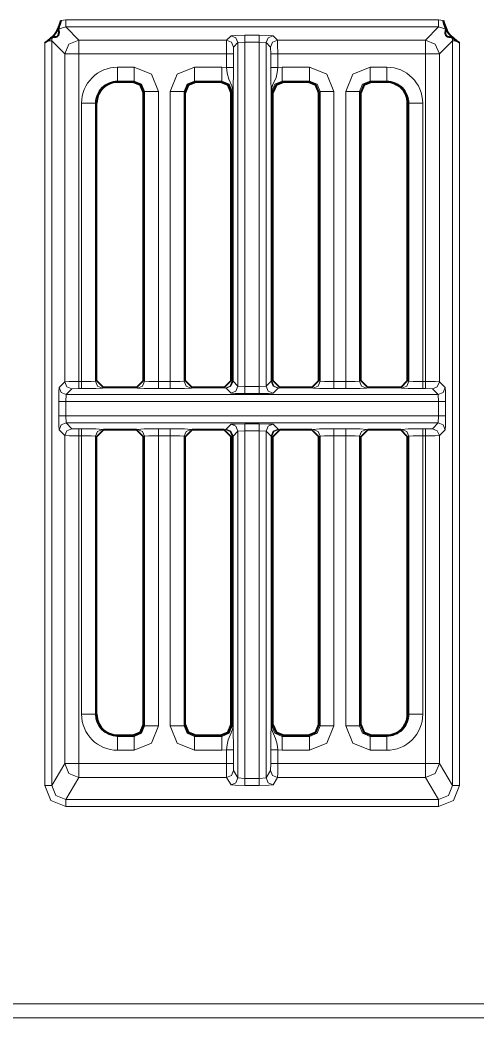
# Model space of a CAD drawing. Header units: millimetres. Extents: x 0 to 2941, y -405 to 1422.
# Drawn here: x 877.5 to 910.3, y 126 to 197.7 of the extents above; entities that cross this region are included whole.
import ezdxf

# ---------------------------------------------------------------- set-up
doc = ezdxf.new("R2010")
doc.units = ezdxf.units.MM
doc.layers.add('FINE', color=9, linetype='Continuous')
doc.layers.add('OUTLINE', color=7, linetype='Continuous')

msp = doc.modelspace()

# ---------------------------------------------------------------- linework, layer by layer
at = {"layer": 'FINE', "lineweight": 9}
for p, q in [((880.779, 197.178), (880.24, 197.02)), ((880.456, 197.642), (880.779, 197.678)), ((880.779, 197.678), (907.554, 197.678)), ((907.554, 197.678), (907.877, 197.642)), ((908.093, 197.02), (907.554, 197.178)), ((879.813, 196.433), (879.779, 196.178)), ((892.336, 196.234), (892.651, 196.549)), ((893.651, 196.575), (894.677, 196.575)), ((908.554, 196.178), (908.521, 196.433)), ((879.28, 142.712), (879.28, 196.033)), ((879.779, 196.178), (879.779, 142.712)), ((880.723, 195.234), (879.779, 196.178)), ((881.723, 196.234), (892.336, 196.234)), ((892.836, 195.734), (892.823, 195.234)), ((893.151, 196.049), (892.836, 195.734)), ((893.651, 196.075), (893.151, 196.049)), ((893.151, 171.385), (893.151, 196.049)), ((893.651, 196.075), (893.651, 171.36)), ((894.677, 196.075), (893.651, 196.075)), ((894.677, 171.36), (894.677, 196.075)), ((895.176, 196.049), (894.677, 196.075)), ((895.176, 196.049), (895.176, 171.385)), ((895.492, 195.734), (895.176, 196.049)), ((895.504, 195.234), (895.492, 195.734)), ((908.554, 196.178), (907.61, 195.234)), ((908.554, 142.712), (908.554, 196.178)), ((909.053, 196.033), (909.053, 142.712)), ((881.723, 195.234), (881.723, 171.714)), ((892.323, 195.234), (881.723, 195.234)), ((892.323, 194.258), (892.323, 195.234)), ((892.823, 195.234), (892.823, 194.258)), ((895.504, 194.258), (895.504, 195.234)), ((907.61, 195.234), (907.61, 171.701)), ((884.499, 194.289), (885.696, 194.289)), ((890.031, 194.289), (891.996, 194.289)), ((891.996, 194.289), (892.323, 194.258)), ((896.004, 194.258), (896.331, 194.289)), ((902.631, 194.289), (903.835, 194.289)), ((890.031, 193.29), (890.113, 193.208)), ((891.996, 193.29), (890.031, 193.29)), ((891.915, 193.208), (891.996, 193.29)), ((898.296, 193.29), (896.331, 193.29)), ((896.331, 193.29), (896.412, 193.208)), ((898.215, 193.208), (898.296, 193.29)), ((903.835, 193.29), (902.631, 193.29)), ((902.631, 193.29), (902.712, 193.208)), ((903.835, 193.208), (903.835, 193.29)), ((886.445, 192.541), (886.364, 192.46)), ((886.445, 171.751), (886.445, 192.541)), ((887.444, 192.541), (887.444, 171.714)), ((889.364, 192.46), (889.282, 192.541)), ((892.777, 171.743), (892.777, 192.541)), ((892.794, 192.541), (892.794, 171.743)), ((895.55, 192.541), (895.55, 171.743)), ((895.664, 192.46), (895.582, 192.541)), ((899.045, 192.541), (898.964, 192.46)), ((900.043, 192.541), (900.043, 171.714)), ((901.882, 192.541), (901.882, 171.751)), ((901.964, 192.46), (901.882, 192.541)), ((881.919, 171.714), (881.919, 191.708)), ((882.917, 191.708), (882.917, 171.751)), ((882.999, 191.708), (882.917, 191.708)), ((905.416, 191.708), (905.335, 191.708)), ((905.416, 171.751), (905.416, 191.708)), ((881.723, 171.714), (881.919, 171.714)), ((882.917, 171.751), (882.999, 171.791)), ((883.498, 171.292), (883.416, 171.251)), ((885.946, 171.251), (885.864, 171.292)), ((886.364, 171.791), (886.445, 171.751)), ((887.444, 171.714), (888.284, 171.714)), ((889.864, 171.292), (889.781, 171.251)), ((892.246, 171.251), (892.164, 171.292)), ((892.745, 171.751), (892.777, 171.743)), ((892.794, 171.743), (893.151, 171.385)), ((893.151, 171.385), (893.651, 171.36)), ((893.651, 171.36), (894.677, 171.36)), ((894.677, 171.36), (895.176, 171.385)), ((895.55, 171.743), (895.582, 171.751)), ((896.164, 171.292), (896.082, 171.251)), ((898.546, 171.251), (898.463, 171.292)), ((901.882, 171.751), (901.964, 171.791)), ((902.464, 171.292), (902.381, 171.251)), ((904.917, 171.251), (904.835, 171.292)), ((905.335, 171.791), (905.416, 171.751)), ((907.61, 171.701), (908.03, 171.281)), ((880.803, 170.781), (880.778, 170.281)), ((881.723, 171.214), (881.223, 171.201)), ((881.919, 171.214), (881.723, 171.214)), ((888.284, 171.214), (887.444, 171.214)), ((892.294, 171.243), (892.246, 171.251)), ((892.651, 170.886), (892.294, 171.243)), ((894.677, 170.86), (893.651, 170.86)), ((896.033, 171.243), (895.676, 170.886)), ((896.082, 171.251), (896.033, 171.243)), ((900.884, 171.214), (900.043, 171.214)), ((906.61, 171.214), (906.415, 171.214)), ((907.11, 171.201), (906.61, 171.214)), ((907.556, 170.281), (907.53, 170.781)), ((880.278, 169.255), (880.278, 170.281)), ((907.556, 170.281), (880.778, 170.281)), ((880.778, 170.281), (880.778, 169.255)), ((907.556, 169.255), (907.556, 170.281)), ((908.055, 170.281), (908.055, 169.255)), ((880.778, 169.255), (907.556, 169.255)), ((880.778, 169.255), (880.803, 168.755)), ((907.53, 168.755), (907.556, 169.255)), ((907.53, 168.755), (880.803, 168.755)), ((880.803, 168.755), (881.223, 168.335)), ((892.294, 168.293), (892.651, 168.651)), ((907.11, 168.335), (907.53, 168.755)), ((880.723, 167.835), (880.303, 168.256)), ((880.723, 144.285), (880.723, 167.835)), ((881.223, 168.335), (881.723, 168.323)), ((881.723, 168.323), (881.919, 168.323)), ((881.919, 167.823), (881.723, 167.823)), ((881.723, 167.823), (881.723, 144.285)), ((881.919, 147.828), (881.919, 167.823)), ((882.917, 167.785), (882.917, 147.828)), ((882.999, 167.745), (882.917, 167.785)), ((883.416, 168.285), (883.498, 168.244)), ((885.864, 168.244), (885.946, 168.285)), ((886.445, 167.785), (886.364, 167.745)), ((886.445, 146.995), (886.445, 167.785)), ((887.444, 168.323), (888.284, 168.323)), ((887.444, 167.823), (887.444, 146.995)), ((888.284, 167.823), (887.444, 167.823)), ((888.284, 146.995), (888.284, 167.823)), ((889.364, 167.745), (889.282, 167.785)), ((889.282, 167.785), (889.282, 146.995)), ((889.781, 168.285), (889.864, 168.244)), ((892.164, 168.244), (892.246, 168.285)), ((892.246, 168.285), (892.294, 168.293)), ((892.745, 167.785), (892.664, 167.745)), ((892.777, 167.794), (892.745, 167.785)), ((892.745, 146.995), (892.745, 167.785)), ((892.777, 146.995), (892.777, 167.794)), ((892.794, 167.794), (892.794, 146.995)), ((893.651, 168.176), (893.151, 168.151)), ((893.651, 168.176), (893.651, 143.217)), ((895.176, 168.151), (894.677, 168.176)), ((895.533, 167.794), (895.176, 168.151)), ((895.533, 146.995), (895.533, 167.794)), ((895.55, 167.794), (895.55, 146.995)), ((895.582, 167.785), (895.55, 167.794)), ((896.033, 168.293), (896.082, 168.285)), ((896.082, 168.285), (896.164, 168.244)), ((898.463, 168.244), (898.546, 168.285)), ((900.043, 168.323), (900.884, 168.323)), ((900.043, 167.823), (900.043, 146.995)), ((900.884, 167.823), (900.043, 167.823)), ((900.884, 146.995), (900.884, 167.823)), ((902.381, 168.285), (902.464, 168.244)), ((904.835, 168.244), (904.917, 168.285)), ((905.416, 167.785), (905.335, 167.745)), ((905.416, 147.828), (905.416, 167.785)), ((906.415, 168.323), (906.61, 168.323)), ((906.415, 167.823), (906.415, 147.828)), ((906.61, 167.823), (906.415, 167.823)), ((906.61, 168.323), (907.11, 168.335)), ((906.61, 144.285), (906.61, 167.823)), ((908.03, 168.256), (907.61, 167.835)), ((907.61, 167.835), (907.61, 144.285)), ((882.917, 147.828), (882.999, 147.828)), ((905.335, 147.828), (905.416, 147.828)), ((886.364, 147.077), (886.445, 146.995)), ((889.282, 146.995), (889.364, 147.077)), ((892.664, 147.077), (892.745, 146.995)), ((895.582, 146.995), (895.664, 147.077)), ((898.964, 147.077), (899.045, 146.995)), ((890.113, 146.328), (890.031, 146.246)), ((890.031, 146.246), (891.996, 146.246)), ((891.996, 146.246), (891.915, 146.328)), ((896.412, 146.328), (896.331, 146.246)), ((896.331, 146.246), (898.296, 146.246)), ((898.296, 146.246), (898.215, 146.328)), ((903.835, 146.246), (903.835, 146.328)), ((885.696, 145.248), (884.499, 145.248)), ((891.996, 145.248), (890.031, 145.248)), ((892.323, 145.278), (891.996, 145.248)), ((892.823, 145.278), (892.823, 144.285)), ((895.504, 144.285), (895.504, 145.278)), ((896.331, 145.248), (896.004, 145.278)), ((898.296, 145.248), (896.331, 145.248)), ((903.835, 145.248), (902.631, 145.248)), ((879.779, 142.712), (880.723, 144.285)), ((892.823, 144.285), (892.835, 143.786)), ((895.492, 143.786), (895.504, 144.285)), ((907.61, 144.285), (908.554, 142.712)), ((892.835, 143.786), (893.151, 143.259)), ((881.723, 143.286), (880.779, 141.711)), ((892.335, 143.286), (881.723, 143.286)), ((892.651, 142.76), (892.335, 143.286)), ((893.151, 143.259), (893.651, 143.217)), ((893.651, 143.217), (894.677, 143.217)), ((894.677, 142.717), (893.651, 142.717)), ((894.677, 143.217), (895.176, 143.259)), ((895.992, 143.286), (895.676, 142.76)), ((906.61, 143.286), (895.992, 143.286)), ((907.555, 141.711), (906.61, 143.286)), ((880.779, 141.711), (907.555, 141.711)), ((907.555, 141.212), (880.779, 141.212)), ((711.593, 127.031), (1261.567, 127.031))]:
    msp.add_line(p, q, dxfattribs=at)
for points in [[(880.779, 197.178), (880.779, 197.329), (880.779, 197.678)], [(895.676, 196.549), (895.991, 196.234), (906.61, 196.234), (907.554, 197.178), (880.779, 197.178), (881.723, 196.234)], [(907.554, 197.178), (907.554, 197.329), (907.554, 197.678)], [(892.651, 196.549), (892.953, 196.567), (893.651, 196.575)], [(893.151, 196.049), (893.004, 196.403), (892.651, 196.549)], [(893.651, 196.075), (893.651, 196.424), (893.651, 196.575)], [(894.677, 196.075), (894.677, 196.424), (894.677, 196.575)], [(894.677, 196.575), (895.374, 196.567), (895.676, 196.549)], [(895.176, 196.049), (895.323, 196.403), (895.676, 196.549)], [(879.502, 196.178), (879.701, 196.178), (879.779, 196.178)], [(880.723, 195.234), (881.016, 195.941), (881.723, 196.234)], [(881.723, 195.234), (881.723, 195.932), (881.723, 196.234)], [(892.323, 195.234), (892.327, 195.932), (892.336, 196.234)], [(892.836, 195.734), (892.689, 196.087), (892.336, 196.234)], [(895.492, 195.734), (895.638, 196.087), (895.991, 196.234)], [(895.991, 196.234), (896, 195.932), (896.004, 195.234)], [(906.61, 196.234), (907.317, 195.941), (907.61, 195.234)], [(906.61, 195.234), (906.61, 195.932), (906.61, 196.234)], [(908.554, 196.178), (908.632, 196.178), (908.831, 196.178)], [(880.303, 171.281), (880.723, 171.701), (880.723, 195.234)], [(880.723, 195.234), (881.025, 195.234), (881.723, 195.234)], [(892.823, 195.234), (892.672, 195.234), (892.323, 195.234)], [(895.504, 195.234), (895.655, 195.234), (896.004, 195.234)], [(906.61, 195.234), (896.004, 195.234), (896.004, 194.258)], [(906.415, 191.708), (906.415, 171.714), (906.61, 171.714), (906.61, 195.234)], [(906.61, 195.234), (907.308, 195.234), (907.61, 195.234)], [(884.499, 193.29), (884.499, 193.6), (884.499, 194.289)], [(885.696, 194.289), (885.696, 193.6), (885.696, 193.29)], [(885.696, 194.289), (886.932, 193.777), (887.444, 192.541)], [(888.284, 171.714), (888.284, 192.541), (888.795, 193.777), (890.031, 194.289)], [(890.031, 194.289), (890.031, 193.6), (890.031, 193.29)], [(891.996, 194.289), (891.996, 193.6), (891.996, 193.29)], [(892.823, 194.258), (892.672, 194.258), (892.323, 194.258)], [(892.777, 192.541), (892.775, 192.611), (892.766, 192.698), (892.706, 192.937), (892.484, 193.437), (892.373, 193.851), (892.323, 194.258)], [(892.823, 194.258), (892.82, 193.666), (892.81, 193.118), (892.797, 192.71), (892.794, 192.602), (892.794, 192.568), (892.794, 192.541)], [(895.504, 194.258), (895.655, 194.258), (896.004, 194.258)], [(895.533, 192.541), (895.533, 192.554), (895.533, 192.581), (895.532, 192.64), (895.53, 192.689), (895.528, 192.763), (895.514, 193.257), (895.507, 193.728), (895.504, 194.258)], [(896.004, 194.258), (895.961, 193.894), (895.883, 193.551), (895.658, 193.033), (895.607, 192.896), (895.578, 192.789), (895.555, 192.644), (895.551, 192.574), (895.55, 192.541)], [(896.331, 194.289), (896.331, 193.6), (896.331, 193.29)], [(896.331, 194.289), (898.296, 194.289), (899.532, 193.777), (900.043, 192.541)], [(898.296, 194.289), (898.296, 193.6), (898.296, 193.29)], [(900.884, 192.541), (901.395, 193.777), (902.631, 194.289)], [(902.631, 193.29), (902.631, 193.6), (902.631, 194.289)], [(903.835, 193.29), (903.835, 193.6), (903.835, 194.289)], [(885.615, 193.208), (885.696, 193.29), (884.499, 193.29), (884.499, 193.208)], [(886.445, 192.541), (886.227, 193.072), (885.696, 193.29)], [(890.031, 193.29), (889.5, 193.072), (889.282, 192.541)], [(892.745, 192.541), (892.527, 193.072), (891.996, 193.29)], [(896.331, 193.29), (895.8, 193.072), (895.582, 192.541)], [(899.045, 192.541), (898.827, 193.072), (898.296, 193.29)], [(902.631, 193.29), (902.1, 193.072), (901.882, 192.541)], [(887.444, 192.541), (886.755, 192.541), (886.445, 192.541)], [(889.282, 192.541), (888.972, 192.541), (888.284, 192.541)], [(889.282, 192.541), (889.282, 171.751), (889.364, 171.791)], [(892.664, 171.791), (892.745, 171.751), (892.745, 192.541), (892.664, 192.46)], [(892.777, 192.541), (892.756, 192.541), (892.745, 192.541)], [(892.794, 192.541), (892.789, 192.541), (892.777, 192.541)], [(895.176, 171.385), (895.533, 171.743), (895.533, 192.541)], [(895.533, 192.541), (895.538, 192.541), (895.55, 192.541)], [(895.582, 192.541), (895.571, 192.541), (895.55, 192.541)], [(895.582, 192.541), (895.582, 171.751), (895.664, 171.791)], [(898.964, 171.791), (899.045, 171.751), (899.045, 192.541)], [(900.043, 192.541), (899.355, 192.541), (899.045, 192.541)], [(900.043, 171.714), (900.884, 171.714), (900.884, 192.541)], [(901.882, 192.541), (901.572, 192.541), (900.884, 192.541)], [(882.917, 191.708), (882.607, 191.708), (881.919, 191.708)], [(905.416, 191.708), (905.726, 191.708), (906.415, 191.708)], [(880.278, 170.281), (880.285, 170.979), (880.303, 171.281)], [(880.803, 170.781), (880.45, 170.927), (880.303, 171.281)], [(880.723, 171.701), (881.025, 171.71), (881.723, 171.714)], [(881.223, 171.201), (880.87, 171.347), (880.723, 171.701)], [(881.723, 171.214), (881.723, 171.364), (881.723, 171.714)], [(881.919, 171.714), (882.607, 171.724), (882.917, 171.751)], [(881.919, 171.214), (881.919, 171.364), (881.919, 171.714)], [(883.416, 171.251), (883.064, 171.397), (882.917, 171.751)], [(885.946, 171.251), (886.298, 171.397), (886.445, 171.751)], [(886.445, 171.751), (886.755, 171.724), (887.444, 171.714)], [(887.444, 171.214), (887.444, 171.364), (887.444, 171.714)], [(888.284, 171.714), (888.972, 171.724), (889.282, 171.751)], [(888.284, 171.214), (888.284, 171.364), (888.284, 171.714)], [(889.781, 171.251), (889.429, 171.397), (889.282, 171.751)], [(892.745, 171.751), (892.598, 171.397), (892.246, 171.251)], [(892.777, 171.743), (892.634, 171.39), (892.294, 171.243)], [(892.794, 171.743), (892.647, 171.389), (892.294, 171.243)], [(893.151, 171.385), (893.004, 171.032), (892.651, 170.886)], [(892.777, 171.743), (892.789, 171.743), (892.794, 171.743)], [(893.651, 171.36), (893.651, 171.011), (893.651, 170.86)], [(894.677, 171.36), (894.677, 171.011), (894.677, 170.86)], [(895.176, 171.385), (895.323, 171.032), (895.676, 170.886)], [(895.533, 171.743), (895.68, 171.389), (896.033, 171.243)], [(895.533, 171.743), (895.538, 171.743), (895.55, 171.743)], [(895.55, 171.743), (895.693, 171.39), (896.033, 171.243)], [(895.582, 171.751), (895.729, 171.397), (896.082, 171.251)], [(899.045, 171.751), (898.898, 171.397), (898.546, 171.251)], [(899.045, 171.751), (899.355, 171.724), (900.043, 171.714)], [(900.043, 171.714), (900.043, 171.364), (900.043, 171.214)], [(900.884, 171.714), (901.572, 171.724), (901.882, 171.751)], [(900.884, 171.714), (900.884, 171.364), (900.884, 171.214)], [(901.882, 171.751), (902.029, 171.397), (902.381, 171.251)], [(905.416, 171.751), (905.27, 171.397), (904.917, 171.251)], [(905.416, 171.751), (905.726, 171.724), (906.415, 171.714)], [(906.415, 171.714), (906.415, 171.364), (906.415, 171.214)], [(906.61, 171.214), (906.61, 171.364), (906.61, 171.714)], [(906.61, 171.714), (907.308, 171.71), (907.61, 171.701)], [(907.11, 171.201), (907.463, 171.347), (907.61, 171.701)], [(907.53, 170.781), (907.883, 170.927), (908.03, 171.281)], [(908.03, 171.281), (908.048, 170.979), (908.055, 170.281)], [(881.223, 171.201), (880.803, 170.781), (907.53, 170.781), (907.11, 171.201)], [(883.416, 171.251), (882.951, 171.224), (881.919, 171.214)], [(887.444, 171.214), (886.411, 171.224), (885.946, 171.251)], [(889.781, 171.251), (889.316, 171.224), (888.284, 171.214)], [(893.651, 170.86), (892.953, 170.867), (892.651, 170.886)], [(895.676, 170.886), (895.374, 170.867), (894.677, 170.86)], [(900.043, 171.214), (899.011, 171.224), (898.546, 171.251)], [(902.381, 171.251), (901.916, 171.224), (900.884, 171.214)], [(906.415, 171.214), (905.382, 171.224), (904.917, 171.251)], [(880.778, 170.281), (880.429, 170.281), (880.278, 170.281)], [(907.556, 170.281), (907.904, 170.281), (908.055, 170.281)], [(880.778, 169.255), (880.429, 169.255), (880.278, 169.255)], [(880.303, 168.256), (880.285, 168.557), (880.278, 169.255)], [(907.556, 169.255), (907.904, 169.255), (908.055, 169.255)], [(908.055, 169.255), (908.048, 168.557), (908.03, 168.256)], [(880.803, 168.755), (880.45, 168.609), (880.303, 168.256)], [(892.651, 168.651), (892.953, 168.669), (893.651, 168.676)], [(892.651, 168.651), (893.004, 168.504), (893.151, 168.151)], [(893.651, 168.676), (893.651, 168.525), (893.651, 168.176)], [(893.651, 168.676), (894.677, 168.676), (895.374, 168.669), (895.676, 168.651), (896.033, 168.293)], [(894.677, 168.676), (894.677, 168.525), (894.677, 168.176)], [(895.676, 168.651), (895.323, 168.504), (895.176, 168.151)], [(907.53, 168.755), (907.883, 168.609), (908.03, 168.256)], [(881.223, 168.335), (880.87, 168.189), (880.723, 167.835)], [(881.723, 167.823), (881.025, 167.826), (880.723, 167.835)], [(881.723, 168.323), (881.723, 168.172), (881.723, 167.823)], [(881.919, 167.823), (881.919, 168.172), (881.919, 168.323)], [(881.919, 168.323), (882.951, 168.312), (883.416, 168.285)], [(882.917, 167.785), (882.607, 167.812), (881.919, 167.823)], [(882.917, 167.785), (883.064, 168.139), (883.416, 168.285)], [(885.946, 168.285), (886.411, 168.312), (887.444, 168.323)], [(886.445, 167.785), (886.298, 168.139), (885.946, 168.285)], [(887.444, 167.823), (886.755, 167.812), (886.445, 167.785)], [(887.444, 167.823), (887.444, 168.172), (887.444, 168.323)], [(888.284, 167.823), (888.284, 168.172), (888.284, 168.323)], [(888.284, 168.323), (889.316, 168.312), (889.781, 168.285)], [(889.282, 167.785), (888.972, 167.812), (888.284, 167.823)], [(889.282, 167.785), (889.429, 168.139), (889.781, 168.285)], [(892.246, 168.285), (892.598, 168.139), (892.745, 167.785)], [(892.294, 168.293), (892.634, 168.146), (892.777, 167.794)], [(892.294, 168.293), (892.647, 168.147), (892.794, 167.794)], [(892.794, 167.794), (892.789, 167.794), (892.777, 167.794)], [(893.151, 143.259), (893.151, 168.151), (892.794, 167.794)], [(894.677, 143.217), (894.677, 168.176), (893.651, 168.176)], [(895.176, 168.151), (895.176, 143.259), (895.492, 143.786)], [(896.033, 168.293), (895.68, 168.147), (895.533, 167.794)], [(895.55, 167.794), (895.538, 167.794), (895.533, 167.794)], [(896.033, 168.293), (895.693, 168.146), (895.55, 167.794)], [(896.082, 168.285), (895.729, 168.139), (895.582, 167.785)], [(895.664, 167.745), (895.582, 167.785), (895.582, 146.995)], [(898.546, 168.285), (899.011, 168.312), (900.043, 168.323)], [(898.546, 168.285), (898.898, 168.139), (899.045, 167.785)], [(899.045, 146.995), (899.045, 167.785), (898.964, 167.745)], [(900.043, 167.823), (899.355, 167.812), (899.045, 167.785)], [(900.043, 167.823), (900.043, 168.172), (900.043, 168.323)], [(900.884, 167.823), (900.884, 168.172), (900.884, 168.323)], [(900.884, 168.323), (901.916, 168.312), (902.381, 168.285)], [(901.882, 167.785), (901.572, 167.812), (900.884, 167.823)], [(901.882, 167.785), (902.029, 168.139), (902.381, 168.285)], [(901.964, 167.745), (901.882, 167.785), (901.882, 146.995), (901.964, 147.077)], [(904.917, 168.285), (905.382, 168.312), (906.415, 168.323)], [(904.917, 168.285), (905.27, 168.139), (905.416, 167.785)], [(906.415, 167.823), (905.726, 167.812), (905.416, 167.785)], [(906.415, 168.323), (906.415, 168.172), (906.415, 167.823)], [(906.61, 168.323), (906.61, 168.172), (906.61, 167.823)], [(907.61, 167.835), (907.308, 167.826), (906.61, 167.823)], [(907.11, 168.335), (907.463, 168.189), (907.61, 167.835)], [(882.917, 147.828), (882.607, 147.828), (881.919, 147.828)], [(906.415, 147.828), (905.726, 147.828), (905.416, 147.828)], [(885.696, 146.246), (886.227, 146.464), (886.445, 146.995)], [(887.444, 146.995), (886.932, 145.759), (885.696, 145.248)], [(887.444, 146.995), (886.755, 146.995), (886.445, 146.995)], [(889.282, 146.995), (888.972, 146.995), (888.284, 146.995)], [(890.031, 145.248), (888.795, 145.759), (888.284, 146.995)], [(889.282, 146.995), (889.5, 146.464), (890.031, 146.246)], [(891.996, 146.246), (892.527, 146.464), (892.745, 146.995)], [(892.323, 145.278), (892.366, 145.642), (892.444, 145.985), (892.669, 146.503), (892.72, 146.64), (892.749, 146.747), (892.772, 146.892), (892.777, 146.963), (892.777, 146.995)], [(892.777, 146.995), (892.756, 146.995), (892.745, 146.995)], [(892.777, 146.995), (892.789, 146.995), (892.794, 146.995)], [(892.794, 146.995), (892.794, 146.983), (892.794, 146.956), (892.795, 146.896), (892.797, 146.847), (892.799, 146.773), (892.813, 146.279), (892.82, 145.809), (892.823, 145.278)], [(895.504, 145.278), (895.507, 145.87), (895.517, 146.418), (895.53, 146.826), (895.533, 146.934), (895.533, 146.968), (895.533, 146.995)], [(895.55, 146.995), (895.538, 146.995), (895.533, 146.995)], [(895.582, 146.995), (895.571, 146.995), (895.55, 146.995), (895.552, 146.925), (895.561, 146.838), (895.621, 146.599), (895.843, 146.099), (895.954, 145.685), (896.004, 145.278)], [(895.582, 146.995), (895.8, 146.464), (896.331, 146.246)], [(898.296, 146.246), (898.827, 146.464), (899.045, 146.995)], [(900.043, 146.995), (899.532, 145.759), (898.296, 145.248)], [(900.043, 146.995), (899.355, 146.995), (899.045, 146.995)], [(900.884, 146.995), (901.572, 146.995), (901.882, 146.995)], [(902.631, 145.248), (901.395, 145.759), (900.884, 146.995)], [(901.882, 146.995), (902.1, 146.464), (902.631, 146.246)], [(884.499, 146.328), (884.499, 146.246), (885.696, 146.246), (885.615, 146.328)], [(884.499, 146.246), (884.499, 145.936), (884.499, 145.248)], [(885.696, 145.248), (885.696, 145.936), (885.696, 146.246)], [(890.031, 146.246), (890.031, 145.936), (890.031, 145.248)], [(891.996, 146.246), (891.996, 145.936), (891.996, 145.248)], [(896.331, 146.246), (896.331, 145.936), (896.331, 145.248)], [(898.296, 146.246), (898.296, 145.936), (898.296, 145.248)], [(902.712, 146.328), (902.631, 146.246), (903.835, 146.246)], [(902.631, 145.248), (902.631, 145.936), (902.631, 146.246)], [(903.835, 145.248), (903.835, 145.936), (903.835, 146.246)], [(881.723, 144.285), (892.323, 144.285), (892.323, 145.278)], [(892.323, 145.278), (892.672, 145.278), (892.823, 145.278)], [(896.004, 145.278), (895.655, 145.278), (895.504, 145.278)], [(896.004, 145.278), (896.004, 144.285), (906.61, 144.285)], [(881.723, 143.286), (881.016, 143.579), (880.723, 144.285)], [(880.723, 144.285), (881.025, 144.285), (881.723, 144.285)], [(881.723, 143.286), (881.723, 143.593), (881.723, 144.285)], [(892.323, 144.285), (892.672, 144.285), (892.823, 144.285)], [(892.335, 143.286), (892.327, 143.593), (892.323, 144.285)], [(896.004, 144.285), (895.655, 144.285), (895.504, 144.285)], [(896.004, 144.285), (896.001, 143.593), (895.992, 143.286)], [(907.61, 144.285), (907.317, 143.579), (906.61, 143.286)], [(906.61, 143.286), (906.61, 143.593), (906.61, 144.285), (907.308, 144.285), (907.61, 144.285)], [(892.335, 143.286), (892.689, 143.432), (892.835, 143.786)], [(895.992, 143.286), (895.638, 143.432), (895.492, 143.786)], [(879.28, 142.712), (879.629, 142.712), (879.779, 142.712)], [(880.779, 141.212), (879.719, 141.651), (879.28, 142.712)], [(879.779, 142.712), (880.072, 142.004), (880.779, 141.711)], [(892.651, 142.76), (893.004, 142.906), (893.151, 143.259)], [(893.651, 142.717), (892.953, 142.73), (892.651, 142.76)], [(893.651, 142.717), (893.651, 142.871), (893.651, 143.217)], [(894.677, 142.717), (894.677, 142.871), (894.677, 143.217)], [(895.676, 142.76), (895.374, 142.73), (894.677, 142.717)], [(895.676, 142.76), (895.323, 142.906), (895.176, 143.259)], [(907.555, 141.711), (908.261, 142.004), (908.554, 142.712)], [(909.053, 142.712), (908.615, 141.651), (907.555, 141.212)], [(908.554, 142.712), (908.705, 142.712), (909.053, 142.712)], [(880.779, 141.212), (880.779, 141.558), (880.779, 141.711)], [(907.555, 141.212), (907.555, 141.558), (907.555, 141.711)], [(1261.567, 126.031), (711.593, 126.031), (711.575, 126.022)]]:
    msp.add_lwpolyline(points, dxfattribs=at)
for points in [[(884.499, 194.288, 0.414223), (881.919, 191.708)], [(906.415, 191.708, 0.414204), (903.835, 194.288)], [(884.499, 193.29, 0.414214), (882.917, 191.708)], [(905.416, 191.708, 0.41423), (903.835, 193.29)], [(881.919, 147.828, 0.414204), (884.499, 145.248)], [(882.917, 147.828, 0.414182), (884.499, 146.246)], [(903.835, 146.246, 0.41423), (905.416, 147.828)], [(903.835, 145.248, 0.414223), (906.415, 147.828)]]:
    msp.add_lwpolyline(points, format="xyb", dxfattribs=at)
at = {"layer": 'OUTLINE', "lineweight": 40}
for p, q in [((879.28, 196.033), (879.502, 196.178)), ((908.831, 196.178), (909.053, 196.033)), ((885.615, 193.208), (884.499, 193.208)), ((891.915, 193.208), (890.113, 193.208)), ((898.215, 193.208), (896.412, 193.208)), ((903.835, 193.208), (902.712, 193.208)), ((886.364, 171.791), (886.364, 192.46)), ((889.364, 171.791), (889.364, 192.46)), ((892.664, 171.791), (892.664, 192.46)), ((895.664, 171.791), (895.664, 192.46)), ((898.964, 171.791), (898.964, 192.46)), ((901.964, 171.791), (901.964, 192.46)), ((882.999, 171.791), (882.999, 191.708)), ((905.335, 171.791), (905.335, 191.708)), ((882.999, 171.791), (883.498, 171.292)), ((885.864, 171.292), (883.498, 171.292)), ((885.864, 171.292), (886.364, 171.791)), ((889.364, 171.791), (889.864, 171.292)), ((892.164, 171.292), (889.864, 171.292)), ((892.164, 171.292), (892.664, 171.791)), ((895.664, 171.791), (896.164, 171.292)), ((898.463, 171.292), (896.164, 171.292)), ((898.463, 171.292), (898.964, 171.791)), ((901.964, 171.791), (902.464, 171.292)), ((904.835, 171.292), (902.464, 171.292)), ((904.835, 171.292), (905.335, 171.791)), ((883.498, 168.244), (882.999, 167.745)), ((882.999, 147.828), (882.999, 167.745)), ((885.864, 168.244), (883.498, 168.244)), ((886.364, 167.745), (885.864, 168.244)), ((886.364, 147.077), (886.364, 167.745)), ((889.864, 168.244), (889.364, 167.745)), ((889.364, 147.077), (889.364, 167.745)), ((892.164, 168.244), (889.864, 168.244)), ((892.664, 167.745), (892.164, 168.244)), ((892.664, 147.077), (892.664, 167.745)), ((896.164, 168.244), (895.664, 167.745)), ((895.664, 147.077), (895.664, 167.745)), ((898.463, 168.244), (896.164, 168.244)), ((898.964, 167.745), (898.463, 168.244)), ((898.964, 147.077), (898.964, 167.745)), ((902.464, 168.244), (901.964, 167.745)), ((901.964, 147.077), (901.964, 167.745)), ((904.835, 168.244), (902.464, 168.244)), ((905.335, 167.745), (904.835, 168.244)), ((905.335, 147.828), (905.335, 167.745)), ((884.499, 146.328), (885.615, 146.328)), ((890.113, 146.328), (891.915, 146.328)), ((896.412, 146.328), (898.215, 146.328)), ((902.712, 146.328), (903.835, 146.328))]:
    msp.add_line(p, q, dxfattribs=at)
for points in [[(879.28, 196.033, 0.207931), (880.456, 197.642)], [(907.877, 197.642, 0.207918), (909.053, 196.033)], [(884.499, 193.208, 0.414197), (882.999, 191.708)], [(905.335, 191.708, 0.414214), (903.835, 193.208)], [(882.999, 147.828, 0.41423), (884.499, 146.328)], [(903.835, 146.328, 0.414214), (905.335, 147.828)]]:
    msp.add_lwpolyline(points, format="xyb", dxfattribs=at)
for points in [[(880.24, 197.02), (880.247, 197.039), (880.276, 197.104), (880.344, 197.27), (880.416, 197.489), (880.456, 197.642)], [(907.877, 197.642), (907.943, 197.401), (908.009, 197.217), (908.065, 197.085), (908.087, 197.036), (908.093, 197.02)], [(879.502, 196.178), (879.674, 196.312), (879.764, 196.391), (879.801, 196.425), (879.813, 196.433)], [(880.24, 197.02), (880.259, 196.946), (880.281, 196.776), (880.271, 196.665), (880.236, 196.57), (880.227, 196.555), (880.222, 196.548), (880.22, 196.545), (880.218, 196.543), (880.217, 196.54), (880.215, 196.538), (880.213, 196.536), (880.21, 196.532), (880.202, 196.523), (880.185, 196.505), (880.145, 196.475), (880.048, 196.436), (879.813, 196.433)], [(908.521, 196.433), (908.455, 196.426), (908.309, 196.431), (908.215, 196.46), (908.139, 196.515), (908.126, 196.528), (908.121, 196.535), (908.119, 196.537), (908.117, 196.54), (908.115, 196.543), (908.113, 196.545), (908.111, 196.548), (908.106, 196.556), (908.094, 196.576), (908.075, 196.618), (908.055, 196.717), (908.08, 196.971), (908.093, 197.02)], [(908.521, 196.433), (908.536, 196.421), (908.587, 196.375), (908.722, 196.261), (908.831, 196.178)], [(886.364, 192.46), (886.144, 192.989), (885.615, 193.208)], [(890.113, 193.208), (889.583, 192.989), (889.364, 192.46)], [(892.664, 192.46), (892.444, 192.989), (891.915, 193.208)], [(896.412, 193.208), (895.883, 192.989), (895.664, 192.46)], [(898.964, 192.46), (898.744, 192.989), (898.215, 193.208)], [(902.712, 193.208), (902.183, 192.989), (901.964, 192.46)], [(885.615, 146.328), (886.144, 146.547), (886.364, 147.077)], [(889.364, 147.077), (889.583, 146.547), (890.113, 146.328)], [(891.915, 146.328), (892.444, 146.547), (892.664, 147.077)], [(895.664, 147.077), (895.883, 146.547), (896.412, 146.328)], [(898.215, 146.328), (898.744, 146.547), (898.964, 147.077)], [(901.964, 147.077), (902.183, 146.547), (902.712, 146.328)]]:
    msp.add_lwpolyline(points, dxfattribs=at)

doc.saveas('drawing.dxf')
